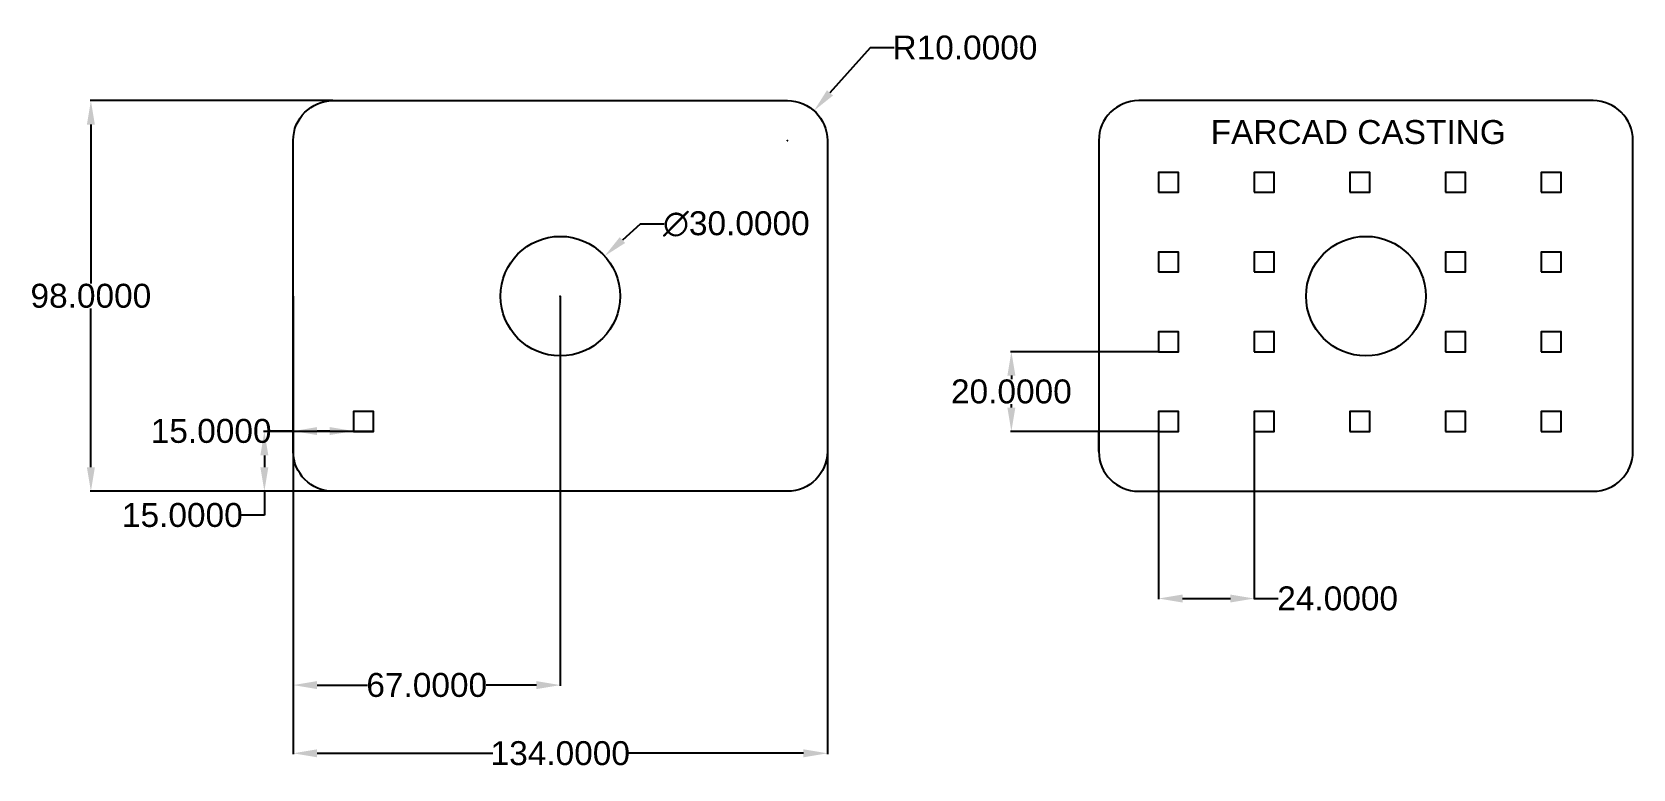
# Model space of a CAD drawing. Header units: millimetres. Extents: x 111 to 512, y 82 to 267.
import ezdxf

# ---------------------------------------------------------------- set-up
doc = ezdxf.new("R2010")
doc.units = ezdxf.units.MM
doc.header["$MEASUREMENT"] = 0
doc.styles.get("Standard").update_dxf_attribs({"font": 'arial.ttf'})
doc.dimstyles.get("Standard").update_dxf_attribs({"dimtxt": 6, "dimasz": 6, "dimexe": 0.18, "dimexo": 0.0625, "dimgap": 0.09, "dimtad": 0, "dimtih": 1, "dimtoh": 1, "dimdec": 4, "dimzin": 0, "dimdsep": 46, "dimtxsty": 'Standard', "dimcen": 0.09, "dimadec": 0, "dimazin": 0, "dimtfac": 1, "dimtdec": 4, "dimtofl": 0, "dimtmove": 0, "dimatfit": 3, "dimfxl": 1, "dimtolj": 1, "dimtzin": 0, "dimarcsym": 0})

# ---------------------------------------------------------------- blocks, each defined once
blk = doc.blocks.new('*D3')
at = {"color": 0, "lineweight": -2, "transparency": 16777216}
for p, q in [((263.38, 218.63), (258.93, 214.61)), ((269.38, 218.63), (263.38, 218.63)), ((243.25, 200.54), (243.43, 200.54)), ((243.34, 200.45), (243.34, 200.63))]:
    blk.add_line(p, q, dxfattribs=at)
at = {"color": 0, "transparency": 16777216}
blk.add_solid([(258.26, 215.35), (259.6, 213.87), (254.47, 210.59)], dxfattribs=at)
at = {"layer": 'Defpoints', "color": 0, "transparency": 16777216}
for p in [(254.47, 210.59), (232.21, 190.49)]:
    blk.add_point(p, dxfattribs=at)
at = {"color": 0, "transparency": 16777216, "insert": (287.51, 218.63), "char_height": 6, "attachment_point": 5}
blk.add_mtext('\\A1;∅30.0000', dxfattribs=at)
blk = doc.blocks.new('*D5')
at = {"color": 0, "lineweight": -2, "transparency": 16777216}
for p, q in [((321.12, 262.87), (311, 251.53)), ((327.12, 262.87), (321.12, 262.87)), ((300.25, 239.6), (300.43, 239.6)), ((300.34, 239.51), (300.34, 239.69))]:
    blk.add_line(p, q, dxfattribs=at)
at = {"color": 0, "transparency": 16777216}
blk.add_solid([(310.25, 252.2), (311.75, 250.87), (307, 247.06)], dxfattribs=at)
at = {"layer": 'Defpoints', "color": 0, "transparency": 16777216}
for p in [(307, 247.06), (300.34, 239.6)]:
    blk.add_point(p, dxfattribs=at)
at = {"color": 0, "transparency": 16777216, "insert": (344.86, 262.87), "char_height": 6, "attachment_point": 5}
blk.add_mtext('\\A1;R10.0000', dxfattribs=at)
blk = doc.blocks.new('*D6')
at = {"color": 0, "lineweight": -2, "transparency": 16777216}
for p, q in [((186.28, 249.6), (125.41, 249.6)), ((125.59, 243.6), (125.59, 203.75)), ((125.59, 157.6), (125.59, 197.45)), ((186.28, 151.6), (125.41, 151.6))]:
    blk.add_line(p, q, dxfattribs=at)
at = {"color": 0, "transparency": 16777216}
for points in [[(124.59, 243.6), (126.59, 243.6), (125.59, 249.6)], [(124.59, 157.6), (126.59, 157.6), (125.59, 151.6)]]:
    blk.add_solid(points, dxfattribs=at)
at = {"layer": 'Defpoints', "color": 0, "transparency": 16777216}
for p in [(186.34, 249.6), (125.59, 151.6), (186.34, 151.6)]:
    blk.add_point(p, dxfattribs=at)
at = {"color": 0, "transparency": 16777216, "insert": (125.59, 200.6), "char_height": 6, "attachment_point": 5}
blk.add_mtext('\\A1;98.0000', dxfattribs=at)
blk = doc.blocks.new('*D9')
at = {"color": 0, "lineweight": -2, "transparency": 16777216}
for p, q in [((176.34, 200.57), (176.34, 102.78)), ((243.34, 200.57), (243.34, 102.78)), ((182.34, 102.96), (194.96, 102.96)), ((237.34, 102.96), (224.72, 102.96))]:
    blk.add_line(p, q, dxfattribs=at)
at = {"color": 0, "transparency": 16777216}
for points in [[(182.34, 103.96), (182.34, 101.96), (176.34, 102.96)], [(237.34, 103.96), (237.34, 101.96), (243.34, 102.96)]]:
    blk.add_solid(points, dxfattribs=at)
at = {"layer": 'Defpoints', "color": 0, "transparency": 16777216}
for p in [(176.34, 200.63), (243.34, 200.63), (176.34, 102.96)]:
    blk.add_point(p, dxfattribs=at)
at = {"color": 0, "transparency": 16777216, "insert": (209.84, 102.96), "char_height": 6, "attachment_point": 5}
blk.add_mtext('\\A1;67.0000', dxfattribs=at)
blk = doc.blocks.new('*D10')
at = {"color": 0, "lineweight": -2, "transparency": 16777216}
for p, q in [((176.34, 161.54), (176.34, 85.67)), ((310.34, 161.54), (310.34, 85.67)), ((182.34, 85.85), (226.43, 85.85)), ((304.34, 85.85), (260.25, 85.85))]:
    blk.add_line(p, q, dxfattribs=at)
at = {"color": 0, "transparency": 16777216}
for points in [[(182.34, 86.85), (182.34, 84.85), (176.34, 85.85)], [(304.34, 86.85), (304.34, 84.85), (310.34, 85.85)]]:
    blk.add_solid(points, dxfattribs=at)
at = {"layer": 'Defpoints', "color": 0, "transparency": 16777216}
for p in [(176.34, 161.6), (310.34, 161.6), (310.34, 85.85)]:
    blk.add_point(p, dxfattribs=at)
at = {"color": 0, "transparency": 16777216, "insert": (243.34, 85.85), "char_height": 6, "attachment_point": 5}
blk.add_mtext('\\A1;134.0000', dxfattribs=at)
blk = doc.blocks.new('*D11')
at = {"color": 0, "lineweight": -2, "transparency": 16777216}
for p, q in [((393.37, 186.6), (356.32, 186.6)), ((356.5, 180.6), (356.5, 179.75)), ((356.5, 172.6), (356.5, 173.45)), ((393.37, 166.6), (356.32, 166.6))]:
    blk.add_line(p, q, dxfattribs=at)
at = {"color": 0, "transparency": 16777216}
for points in [[(355.5, 180.6), (357.5, 180.6), (356.5, 186.6)], [(355.5, 172.6), (357.5, 172.6), (356.5, 166.6)]]:
    blk.add_solid(points, dxfattribs=at)
at = {"layer": 'Defpoints', "color": 0, "transparency": 16777216}
for p in [(356.5, 186.6), (393.44, 186.6), (393.44, 166.6)]:
    blk.add_point(p, dxfattribs=at)
at = {"color": 0, "transparency": 16777216, "insert": (356.5, 176.6), "char_height": 6, "attachment_point": 5}
blk.add_mtext('\\A1;20.0000', dxfattribs=at)
blk = doc.blocks.new('*D12')
at = {"color": 0, "lineweight": -2, "transparency": 16777216}
for p, q in [((393.44, 166.54), (393.44, 124.5)), ((417.44, 166.54), (417.44, 124.5)), ((399.44, 124.68), (411.44, 124.68)), ((417.44, 124.68), (423.44, 124.68))]:
    blk.add_line(p, q, dxfattribs=at)
at = {"color": 0, "transparency": 16777216}
for points in [[(399.44, 125.68), (399.44, 123.68), (393.44, 124.68)], [(411.44, 125.68), (411.44, 123.68), (417.44, 124.68)]]:
    blk.add_solid(points, dxfattribs=at)
at = {"layer": 'Defpoints', "color": 0, "transparency": 16777216}
for p in [(393.44, 166.6), (417.44, 166.6), (417.44, 124.68)]:
    blk.add_point(p, dxfattribs=at)
at = {"color": 0, "transparency": 16777216, "insert": (438.35, 124.68), "char_height": 6, "attachment_point": 5}
blk.add_mtext('\\A1;24.0000', dxfattribs=at)
blk = doc.blocks.new('*D13')
at = {"color": 0, "lineweight": -2, "transparency": 16777216}
for p, q in [((176.34, 166.69), (170.34, 166.69)), ((176.34, 166.75), (176.34, 166.87)), ((185.5, 166.69), (182.34, 166.69)), ((191.5, 166.66), (191.5, 166.87))]:
    blk.add_line(p, q, dxfattribs=at)
at = {"color": 0, "transparency": 16777216}
for points in [[(182.34, 167.69), (182.34, 165.69), (176.34, 166.69)], [(185.5, 167.69), (185.5, 165.69), (191.5, 166.69)]]:
    blk.add_solid(points, dxfattribs=at)
at = {"layer": 'Defpoints', "color": 0, "transparency": 16777216}
for p in [(176.34, 166.69), (176.34, 166.69), (191.5, 166.6)]:
    blk.add_point(p, dxfattribs=at)
at = {"color": 0, "transparency": 16777216, "insert": (155.76, 166.69), "char_height": 6, "attachment_point": 5}
blk.add_mtext('\\A1;15.0000', dxfattribs=at)
blk = doc.blocks.new('*D17')
at = {"color": 0, "lineweight": -2, "transparency": 16777216}
for p, q in [((196.44, 166.6), (168.93, 166.6)), ((169.11, 160.6), (169.11, 157.6)), ((196.44, 151.6), (168.93, 151.6)), ((169.11, 151.6), (169.11, 145.6)), ((169.11, 145.6), (163.11, 145.6))]:
    blk.add_line(p, q, dxfattribs=at)
at = {"color": 0, "transparency": 16777216}
for points in [[(168.11, 160.6), (170.11, 160.6), (169.11, 166.6)], [(168.11, 157.6), (170.11, 157.6), (169.11, 151.6)]]:
    blk.add_solid(points, dxfattribs=at)
at = {"layer": 'Defpoints', "color": 0, "transparency": 16777216}
for p in [(196.5, 166.6), (169.11, 151.6), (196.5, 151.6)]:
    blk.add_point(p, dxfattribs=at)
at = {"color": 0, "transparency": 16777216, "insert": (148.53, 145.6), "char_height": 6, "attachment_point": 5}
blk.add_mtext('\\A1;15.0000', dxfattribs=at)

msp = doc.modelspace()

# ---------------------------------------------------------------- linework, layer by layer
for p, q in [((176.34089, 166.69085), (176.34089, 161.60028)), ((176.34089, 161.60028), (176.34089, 166.60028)), ((378.4357, 161.60028), (378.4357, 166.60028)), ((378.4357, 161.60028), (378.4357, 166.60028)), ((378.4357, 161.60028), (378.4357, 166.60028)), ((378.4357, 161.60028), (378.4357, 166.60028))]:
    msp.add_line(p, q)
for points in [[(186.34089, 249.60028), (300.34089, 249.60028, -0.414213562), (310.34089, 239.60028), (310.34089, 161.60028, -0.414213562), (300.34089, 151.60028), (186.34089, 151.60028, -0.414213562), (176.34089, 161.60028), (176.34089, 239.60028, -0.414213562)], [(502.4357, 249.60028), (388.4357, 249.60028, 0.414213562), (378.4357, 239.60028), (378.4357, 161.60028, 0.414213562), (388.4357, 151.60028), (502.4357, 151.60028, 0.414213562), (512.4357, 161.60028), (512.4357, 239.60028, 0.414213562)]]:
    msp.add_lwpolyline(points, format="xyb", close=True)
for points in [[(393.4357, 226.60028), (398.4357, 226.60028), (398.4357, 231.60028), (393.4357, 231.60028)], [(417.4357, 226.60028), (422.4357, 226.60028), (422.4357, 231.60028), (417.4357, 231.60028)], [(441.4357, 226.60028), (446.4357, 226.60028), (446.4357, 231.60028), (441.4357, 231.60028)], [(465.4357, 226.60028), (470.4357, 226.60028), (470.4357, 231.60028), (465.4357, 231.60028)], [(489.4357, 226.60028), (494.4357, 226.60028), (494.4357, 231.60028), (489.4357, 231.60028)], [(393.4357, 206.60028), (398.4357, 206.60028), (398.4357, 211.60028), (393.4357, 211.60028)], [(417.4357, 206.60028), (422.4357, 206.60028), (422.4357, 211.60028), (417.4357, 211.60028)], [(465.4357, 206.60028), (470.4357, 206.60028), (470.4357, 211.60028), (465.4357, 211.60028)], [(489.4357, 206.60028), (494.4357, 206.60028), (494.4357, 211.60028), (489.4357, 211.60028)], [(393.4357, 186.60028), (398.4357, 186.60028), (398.4357, 191.60028), (393.4357, 191.60028)], [(417.4357, 186.60028), (422.4357, 186.60028), (422.4357, 191.60028), (417.4357, 191.60028)], [(465.4357, 186.60028), (470.4357, 186.60028), (470.4357, 191.60028), (465.4357, 191.60028)], [(489.4357, 186.60028), (494.4357, 186.60028), (494.4357, 191.60028), (489.4357, 191.60028)], [(191.50003, 166.60028), (196.50003, 166.60028), (196.50003, 171.60028), (191.50003, 171.60028)], [(393.4357, 166.60028), (398.4357, 166.60028), (398.4357, 171.60028), (393.4357, 171.60028)], [(417.4357, 166.60028), (422.4357, 166.60028), (422.4357, 171.60028), (417.4357, 171.60028)], [(441.4357, 166.60028), (446.4357, 166.60028), (446.4357, 171.60028), (441.4357, 171.60028)], [(465.4357, 166.60028), (470.4357, 166.60028), (470.4357, 171.60028), (465.4357, 171.60028)], [(489.4357, 166.60028), (494.4357, 166.60028), (494.4357, 171.60028), (489.4357, 171.60028)]]:
    msp.add_lwpolyline(points, close=True)
for centre in [(243.34089, 200.53896), (445.4357, 200.53896)]:
    msp.add_circle(centre, 15)

# ---------------------------------------------------------------- texts
at = {"insert": (388.4357, 244.71315), "char_height": 6, "attachment_point": 1}
msp.add_mtext_dynamic_manual_height_columns('\\pxqc;FARCAD CASTING', width=110.1617725, gutter_width=1, heights=[0], dxfattribs=at)

# ---------------------------------------------------------------- dimensions: what is measured, and where the dimension line sits
dim = msp.add_radius_dim(center=(300.34089, 239.60028), mpoint=(307.00292, 247.05799), dimstyle='Standard')
dim.commit()
dim.dimension.update_dxf_attribs({"geometry": '*D5', "text_midpoint": (344.85976, 262.86536), "dimtype": 164})
for base, p1, p2, picture, middle in [((125.59044, 151.60028), (186.34089, 249.60028), (186.34089, 151.60028), '*D6', (125.59044, 200.60028)), ((356.50043, 186.60028), (393.4357, 166.60028), (393.4357, 186.60028), '*D11', (356.50043, 176.60028)), ((169.11254, 151.60028), (196.50003, 166.60028), (196.50003, 151.60028), '*D17', (148.53005, 145.60028))]:
    dim = msp.add_linear_dim(base=base, p1=p1, p2=p2, angle=90, dimstyle='Standard')
    dim.commit()
    dim.dimension.update_dxf_attribs({"geometry": picture, "text_midpoint": middle})
dim = msp.add_diameter_dim_2p(p1=(232.20753, 190.48667), p2=(254.47424, 210.59124), dimstyle='Standard')
dim.commit()
dim.dimension.update_dxf_attribs({"geometry": '*D3', "text_midpoint": (287.50981, 218.63306)})
for base, p1, p2, picture, middle in [((176.34089, 102.95908), (243.34089, 200.62896), (176.34089, 200.62896), '*D9', (209.84089, 102.95908)), ((417.4357, 124.68076), (393.4357, 166.60028), (417.4357, 166.60028), '*D12', (438.35176, 124.68076)), ((310.34089, 85.85314), (176.34089, 161.60028), (310.34089, 161.60028), '*D10', (243.34089, 85.85314))]:
    dim = msp.add_linear_dim(base=base, p1=p1, p2=p2, dimstyle='Standard')
    dim.commit()
    dim.dimension.update_dxf_attribs({"geometry": picture, "text_midpoint": middle})
dim = msp.add_linear_dim(base=(176.34089, 166.69085), p1=(191.50003, 166.60028), p2=(176.34089, 166.69085), text='15.0000', dimstyle='Standard')
dim.commit()
dim.dimension.update_dxf_attribs({"geometry": '*D13', "text_midpoint": (155.75839, 166.69085)})

doc.saveas('drawing.dxf')
